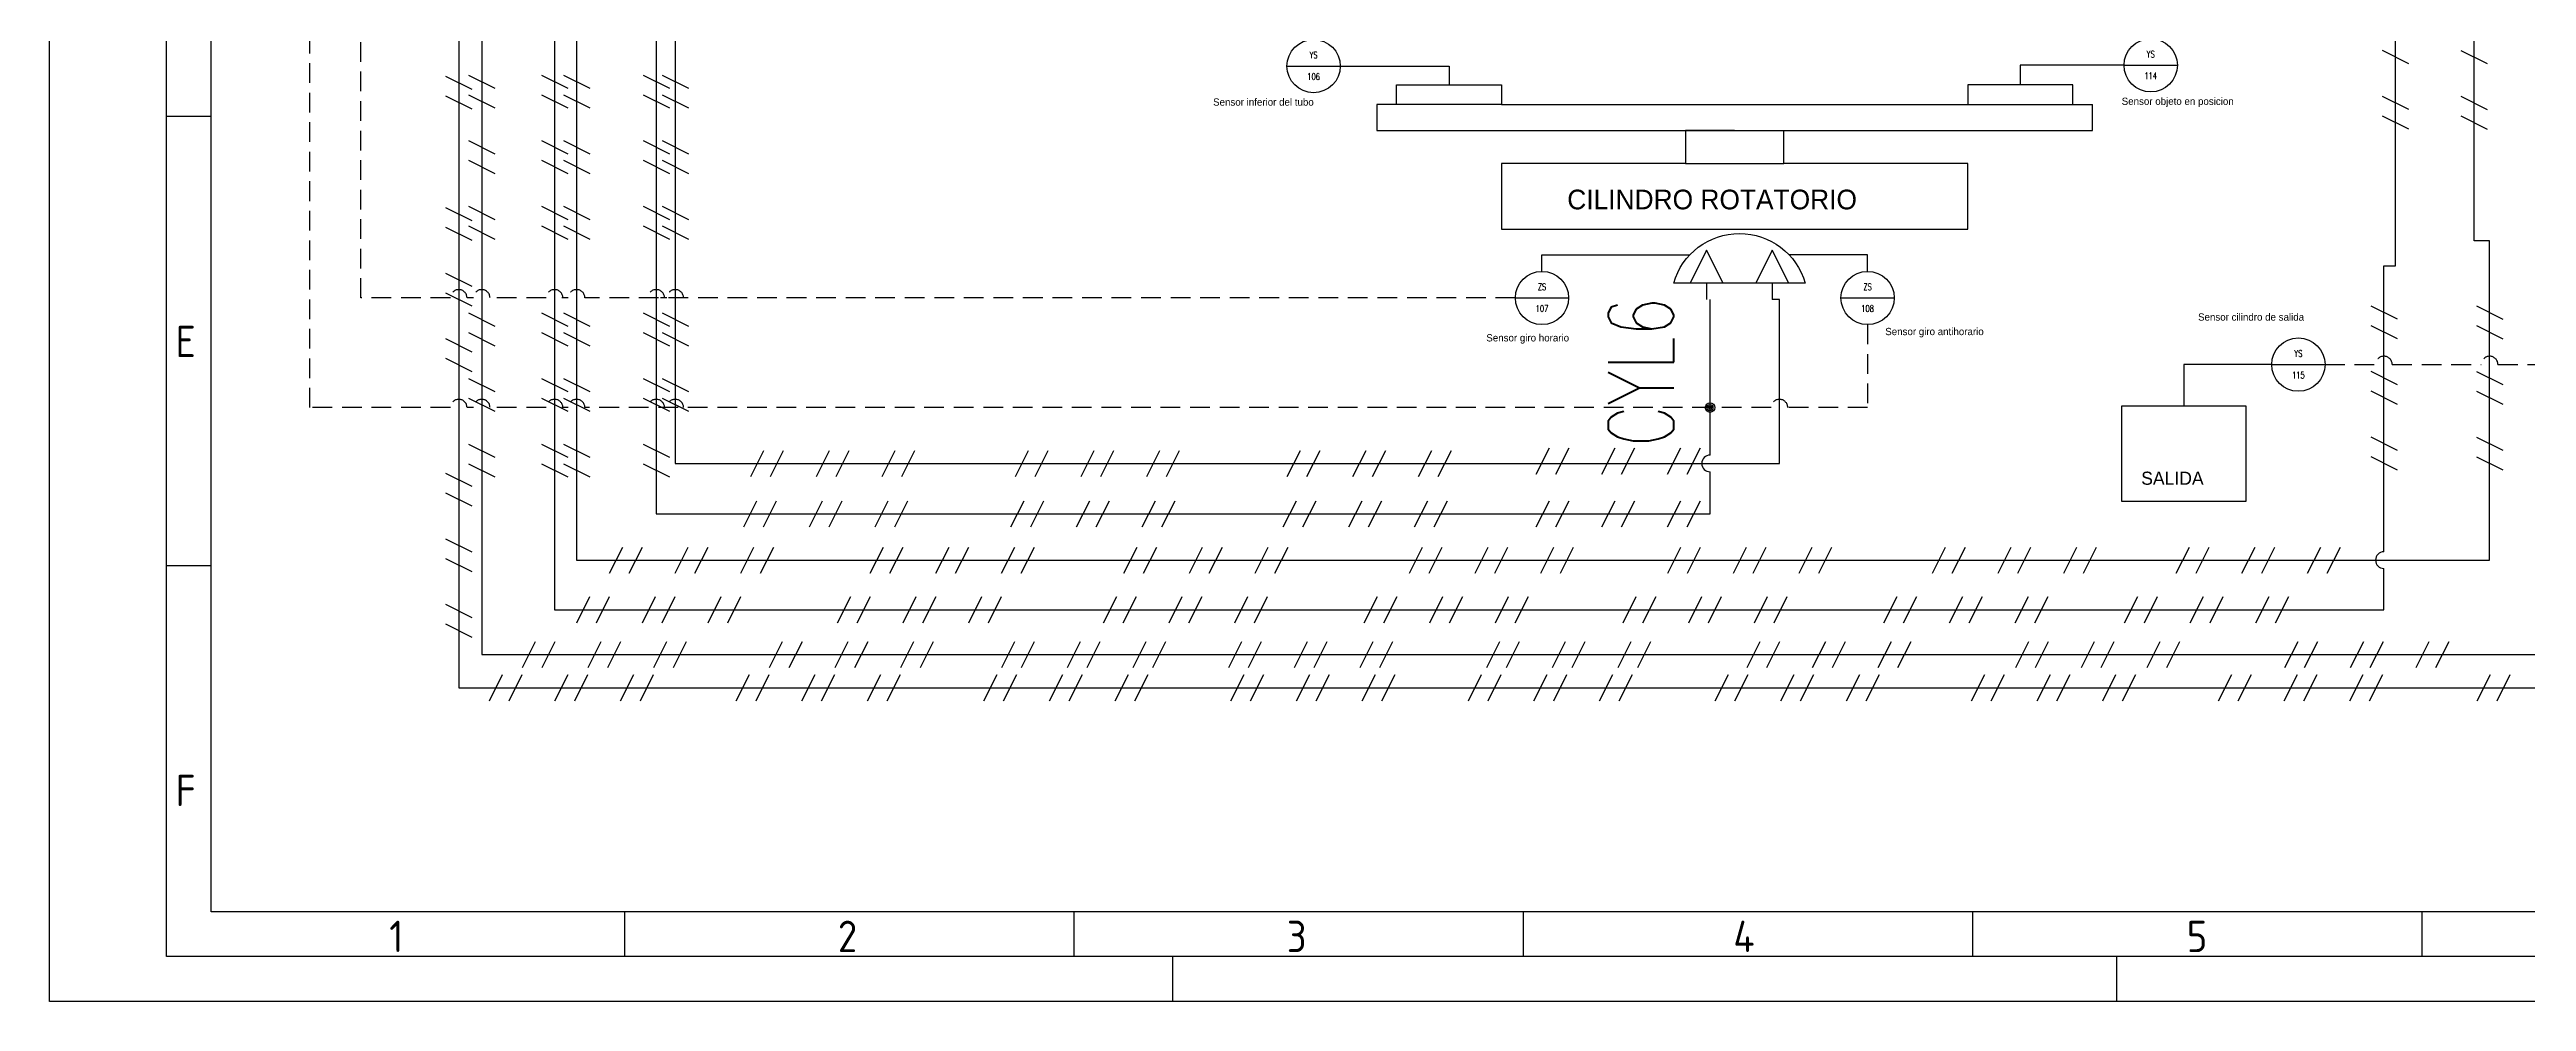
# Model space of a CAD drawing. Header units: millimetres. Extents: x -9 to 566, y -35 to 371.
# Drawn here: x -8.6 to 368.7, y -35.2 to 109.9 of the extents above; entities that cross this region are included whole.
import ezdxf
from ezdxf.enums import TextEntityAlignment as Align

# ---------------------------------------------------------------- set-up
doc = ezdxf.new("R2010")
doc.units = ezdxf.units.MM
doc.header["$LTSCALE"] = 6
doc.linetypes.add('DASHED', pattern=[0.75, 0.5, -0.25])
for name, color, linetype in [('025', 1, 'Continuous'), ('035', 5, 'Continuous'), ('07', 7, 'Continuous'), ('GRN_0.5mm^2', 3, 'DASHED'), ('RED_0.5mm^2', 1, 'Continuous'), ('SYMS', 7, 'Continuous'), ('TAGS', 51, 'Continuous'), ('WHT_0.5mm^2', 7, 'Continuous')]:
    doc.layers.add(name, color=color, linetype=linetype)
doc.styles.add('ISO Proportional', font='isocp.shx')
doc.styles.add('WD', font='romans.shx')

# ---------------------------------------------------------------- blocks, each defined once
blk = doc.blocks.new('IEC_border_a3')
at = {"layer": '035'}
for p, q in [((17.98, 98.54), (13, 98.54)), ((18, 48.5), (13.02, 48.5)), ((64, 10), (64, 5)), ((114, 10), (114, 5)), ((164, 10), (164, 5)), ((214, 10), (214, 5)), ((264, 10), (264, 5)), ((125, 0), (125, 5)), ((230, 5), (230, 0))]:
    blk.add_line(p, q, dxfattribs=at)
for points in [[(0, 297), (420, 297), (420, 0), (0, 0)], [(18, 287), (410, 287), (410, 10), (18, 10)]]:
    blk.add_lwpolyline(points, close=True, dxfattribs=at)
at = {"layer": '07'}
blk.add_lwpolyline([(13, 292), (415, 292), (415, 5), (13, 5)], close=True, dxfattribs=at)
at = {"layer": '035', "style": 'ISO Proportional'}
for s, p in [('E', (14.02, 71.75)), ('F', (14.02, 21.75)), ('1', (37.81, 5.5)), ('2', (87.73, 5.5)), ('3', (137.68, 5.5)), ('4', (187.38, 5.5)), ('5', (237.84, 5.5))]:
    blk.add_text(s, height=3.5, dxfattribs=at).set_placement(p)
blk = doc.blocks.new('VAT1_ROTARY_ACTUATOR')
for p, q in [((-0.0938, 0.125), (-0.0313, 0.1562)), ((-0.0313, -0.0625), (-0.0313, 0.1875)), ((-0.0313, 0.0938), (-0.0938, 0.125)), ((-0.0313, 0.125), (0, 0.125)), ((-0.0313, -0.0313), (-0.0938, 0)), ((-0.0938, 0), (-0.0313, 0.0312)), ((-0.0313, 0), (0, 0))]:
    blk.add_line(p, q)
blk.add_arc((0.004, 0.0625), 0.1299, 105.7477, 254.2523)
at = {"style": 'WD', "width": 0.7}
for tag, p in [('INST', (-0.1875, 0.5)), ('LOC', (-0.1875, 0.3438)), ('TAG1', (-0.1875, 0.1875)), ('DESC1', (-0.1875, -0.1875)), ('DESC2', (-0.1875, -0.3438)), ('DESC3', (-0.1875, -0.5)), ('WDTAGALT', (-0.1875, -0.6562))]:
    blk.add_attdef(tag, text='', height=0.125, dxfattribs=at).set_placement(p, align=Align.RIGHT)
at = {"style": 'WD'}
for tag, p, height, flags in [('WDBLKNAM', (-0.0635, 0.375), 0.01, 9), ('FAMILY', (-0.0625, 0.3438), 0.005, 9), ('X1TERM02', (0, 0.125), 0.005, 1), ('WDTYPE', (0.0625, 0.0625), 0.01, 1), ('X1TERM01', (0, 0), 0.005, 1)]:
    blk.add_attdef(tag, p, '', height=height, dxfattribs=dict(at, flags=flags))
at = {"linetype": 'Continuous', "style": 'WD', "flags": 9}
for tag, p in [('CAT', (-0.0625, 0.3125)), ('MFG', (-0.0625, 0.2812)), ('ASSYCODE', (-0.0625, 0.25))]:
    blk.add_attdef(tag, p, '', height=0.005, dxfattribs=at)
at = {"style": 'WD', "width": 0.7}
for tag, p, height in [('TERM02', (0.0312, 0.1562), 0.0625), ('TERM01', (0.0312, -0.0938), 0.0625), ('RATING1', (-0.0313, -0.2812), 0.125)]:
    blk.add_attdef(tag, p, '', height=height, dxfattribs=at)
at = {"style": 'WD'}
blk.add_attdef('XREF', text='', height=0.0625, dxfattribs=at).set_placement((-0.2188, 0.0312), align=Align.RIGHT)
blk = doc.blocks.new('HIN1_INFRONT_MAIN')
at = {"ltscale": 0.127}
blk.add_line((-0.5, 0), (0.5, 0), dxfattribs=at)
at = {"ltscale": 3.2258}
blk.add_circle((0, 0), 0.5, dxfattribs=at)
at = {"style": 'WD', "width": 0.7}
for tag, height, p in [('INST', 0.125, (-0.481, 0.455)), ('TERM01', 0.0625, (-0.524, 0.018)), ('LOC', 0.125, (-0.481, 0.293))]:
    blk.add_attdef(tag, text='', height=height, dxfattribs=at).set_placement(p, align=Align.RIGHT)
for tag, p, height in [('X2TERM04', (0, 0.5), 0.005), ('TERM04', (0.021, 0.531), 0.0625), ('X4TERM01', (-0.5, 0), 0.005), ('X1TERM03', (0.5, 0), 0.005), ('TERM03', (0.522, 0.018), 0.0625), ('RATING1', (0.513, -0.162), 0.125), ('DESC1', (0.513, -0.321), 0.125), ('DESC2', (0.513, -0.51), 0.125), ('X8TERM02', (0, -0.5), 0.005), ('TERM02', (0.023, -0.581), 0.0625), ('WDTAGALT', (0.513, -0.866), 0.125), ('DESC3', (0.513, -0.691), 0.125)]:
    blk.add_attdef(tag, p, '', height=height, dxfattribs=at)
for tag, p in [('TAG1_PART1', (0, 0.147)), ('TAG1_PART2', (0, -0.26))]:
    blk.add_attdef(tag, text='', height=0.125, dxfattribs=at).set_placement(p, align=Align.CENTER)
blk.add_attdef('XREF', text='', height=0.0625, rotation=0.0625, dxfattribs=at).set_placement((0.546, 0.412), align=Align.TOP_CENTER)
at = {"style": 'WD', "width": 0.7, "flags": 1}
for tag, p in [('WDTYPE', (-0.535, -0.17)), ('CAT', (-0.546, -0.253)), ('MFG', (-0.544, -0.28)), ('FAMILY', (-0.537, -0.223)), ('ASSYCODE', (-0.525, -0.306))]:
    blk.add_attdef(tag, text='', height=0.01, dxfattribs=at).set_placement(p, align=Align.CENTER)
blk = doc.blocks.new('WDDOT')
for radius in [0.72, 0.449, 0.223]:
    blk.add_circle((0, 0), radius)

msp = doc.modelspace()

# ---------------------------------------------------------------- linework, layer by layer
for p, q in [((188, 107.35), (204.58, 107.35)), ((204.58, 107.35), (204.58, 104.52)), ((307.4, 107.48), (291.58, 107.48)), ((291.58, 107.48), (291.58, 104.52)), ((196.58, 101.52), (193.58, 101.52)), ((193.58, 101.52), (193.58, 97.52)), ((212.58, 101.52), (283.58, 101.52)), ((299.58, 101.52), (302.58, 101.52)), ((302.58, 97.52), (302.58, 101.52)), ((193.58, 97.52), (302.58, 97.52)), ((248.08, 97.52), (240.58, 97.52)), ((240.58, 97.52), (240.58, 92.52)), ((255.58, 92.52), (255.58, 97.52)), ((240.58, 92.52), (212.58, 92.52)), ((212.58, 92.52), (212.58, 82.52)), ((240.58, 92.52), (255.58, 92.52)), ((283.58, 92.52), (255.58, 92.52)), ((283.58, 82.52), (283.58, 92.52)), ((212.58, 82.52), (273.58, 82.52)), ((273.58, 82.52), (283.58, 82.52)), ((218.73, 76.06), (218.73, 78.56)), ((218.73, 78.56), (241.24, 78.56)), ((268.33, 78.56), (256.38, 78.56)), ((268.33, 76.06), (268.33, 78.56)), ((329.89, 61.85), (316.51, 61.85)), ((316.51, 61.85), (316.51, 55.53))]:
    msp.add_line(p, q)
for points in [[(196.58, 104.52), (212.58, 104.52), (212.58, 101.52), (196.58, 101.52)], [(299.58, 104.52), (283.58, 104.52), (283.58, 101.52), (299.58, 101.52)], [(307.01, 41.03), (326.01, 41.03), (326.01, 55.53), (307.01, 55.53)]]:
    msp.add_lwpolyline(points, close=True)
at = {"layer": '025'}
for p, q in [((346.74, 109.77), (350.74, 107.77)), ((358.72, 109.75), (362.72, 107.75)), ((51.71, 105.83), (55.71, 103.83)), ((55.21, 105.99), (59.21, 103.99)), ((66.31, 105.99), (70.31, 103.99)), ((69.67, 105.99), (73.67, 103.99)), ((81.8, 105.99), (85.8, 103.99)), ((84.7, 105.99), (88.7, 103.99)), ((51.71, 102.83), (55.71, 100.83)), ((55.21, 102.99), (59.21, 100.99)), ((66.31, 102.99), (70.31, 100.99)), ((69.67, 102.99), (73.67, 100.99)), ((81.8, 102.99), (85.8, 100.99)), ((84.7, 102.99), (88.7, 100.99)), ((346.74, 102.77), (350.74, 100.77)), ((358.72, 102.75), (362.72, 100.75)), ((346.74, 99.77), (350.74, 97.77)), ((358.72, 99.75), (362.72, 97.75)), ((55.21, 95.99), (59.21, 93.99)), ((66.31, 95.99), (70.31, 93.99)), ((69.67, 95.99), (73.67, 93.99)), ((81.8, 95.99), (85.8, 93.99)), ((84.7, 95.99), (88.7, 93.99)), ((55.21, 92.99), (59.21, 90.99)), ((66.31, 92.99), (70.31, 90.99)), ((69.67, 92.99), (73.67, 90.99)), ((81.8, 92.99), (85.8, 90.99)), ((84.7, 92.99), (88.7, 90.99)), ((51.71, 85.81), (55.71, 83.81)), ((55.21, 85.99), (59.21, 83.99)), ((66.31, 85.99), (70.31, 83.99)), ((69.67, 85.99), (73.67, 83.99)), ((81.8, 85.99), (85.8, 83.99)), ((84.7, 85.99), (88.7, 83.99)), ((51.71, 82.81), (55.71, 80.81)), ((55.21, 82.99), (59.21, 80.99)), ((66.31, 82.99), (70.31, 80.99)), ((69.67, 82.99), (73.67, 80.99)), ((81.8, 82.99), (85.8, 80.99)), ((84.7, 82.99), (88.7, 80.99)), ((51.71, 75.81), (55.71, 73.81)), ((51.71, 72.81), (55.71, 70.81)), ((55.21, 69.73), (59.21, 67.73)), ((66.31, 69.73), (70.31, 67.73)), ((69.67, 69.73), (73.67, 67.73)), ((81.8, 69.73), (85.8, 67.73)), ((84.7, 69.73), (88.7, 67.73)), ((344.98, 70.83), (348.98, 68.83)), ((361.09, 70.8), (365.09, 68.8)), ((51.71, 65.81), (55.71, 63.81)), ((55.21, 66.73), (59.21, 64.73)), ((66.31, 66.73), (70.31, 64.73)), ((69.67, 66.73), (73.67, 64.73)), ((81.8, 66.73), (85.8, 64.73)), ((84.7, 66.73), (88.7, 64.73)), ((344.98, 67.83), (348.98, 65.83)), ((361.09, 67.8), (365.09, 65.8)), ((51.71, 62.81), (55.71, 60.81)), ((344.98, 60.83), (348.98, 58.83)), ((361.09, 60.8), (365.09, 58.8)), ((55.21, 59.73), (59.21, 57.73)), ((55.21, 56.73), (59.21, 54.73)), ((66.31, 59.73), (70.31, 57.73)), ((66.31, 56.73), (70.31, 54.73)), ((69.67, 59.73), (73.67, 57.73)), ((69.67, 56.73), (73.67, 54.73)), ((81.8, 59.73), (85.8, 57.73)), ((81.8, 56.73), (85.8, 54.73)), ((84.7, 59.73), (88.7, 57.73)), ((84.7, 56.73), (88.7, 54.73)), ((344.98, 57.83), (348.98, 55.83)), ((361.09, 57.8), (365.09, 55.8)), ((55.21, 49.73), (59.21, 47.73)), ((66.31, 49.73), (70.31, 47.73)), ((69.67, 49.73), (73.67, 47.73)), ((81.8, 49.73), (85.8, 47.73)), ((217.86, 45.16), (219.86, 49.16)), ((220.86, 45.16), (222.86, 49.16)), ((227.86, 45.16), (229.86, 49.16)), ((230.86, 45.16), (232.86, 49.16)), ((237.86, 45.16), (239.86, 49.16)), ((240.86, 45.16), (242.86, 49.16)), ((344.98, 50.83), (348.98, 48.83)), ((361.09, 50.8), (365.09, 48.8)), ((51.71, 45.31), (55.71, 43.31)), ((55.21, 46.73), (59.21, 44.73)), ((66.31, 46.73), (70.31, 44.73)), ((69.67, 46.73), (73.67, 44.73)), ((81.8, 46.73), (85.8, 44.73)), ((98.21, 44.78), (100.21, 48.78)), ((101.21, 44.78), (103.21, 48.78)), ((108.21, 44.78), (110.21, 48.78)), ((111.21, 44.78), (113.21, 48.78)), ((118.21, 44.78), (120.21, 48.78)), ((121.21, 44.78), (123.21, 48.78)), ((138.51, 44.78), (140.51, 48.78)), ((141.51, 44.78), (143.51, 48.78)), ((148.51, 44.78), (150.51, 48.78)), ((151.51, 44.78), (153.51, 48.78)), ((158.51, 44.78), (160.51, 48.78)), ((161.51, 44.78), (163.51, 48.78)), ((179.93, 44.78), (181.93, 48.78)), ((182.93, 44.78), (184.93, 48.78)), ((189.93, 44.78), (191.93, 48.78)), ((192.93, 44.78), (194.93, 48.78)), ((199.93, 44.78), (201.93, 48.78)), ((202.93, 44.78), (204.93, 48.78)), ((344.98, 47.83), (348.98, 45.83)), ((361.09, 47.8), (365.09, 45.8)), ((51.71, 42.31), (55.71, 40.31)), ((97.13, 37.1), (99.13, 41.1)), ((100.13, 37.1), (102.13, 41.1)), ((107.13, 37.1), (109.13, 41.1)), ((110.13, 37.1), (112.13, 41.1)), ((117.13, 37.1), (119.13, 41.1)), ((120.13, 37.1), (122.13, 41.1)), ((137.84, 37.1), (139.84, 41.1)), ((140.84, 37.1), (142.84, 41.1)), ((147.84, 37.1), (149.84, 41.1)), ((150.84, 37.1), (152.84, 41.1)), ((157.84, 37.1), (159.84, 41.1)), ((160.84, 37.1), (162.84, 41.1)), ((179.32, 37.1), (181.32, 41.1)), ((182.32, 37.1), (184.32, 41.1)), ((189.32, 37.1), (191.32, 41.1)), ((192.32, 37.1), (194.32, 41.1)), ((199.32, 37.1), (201.32, 41.1)), ((202.32, 37.1), (204.32, 41.1)), ((217.86, 37.1), (219.86, 41.1)), ((220.86, 37.1), (222.86, 41.1)), ((227.86, 37.1), (229.86, 41.1)), ((230.86, 37.1), (232.86, 41.1)), ((237.86, 37.1), (239.86, 41.1)), ((240.86, 37.1), (242.86, 41.1)), ((51.71, 35.31), (55.71, 33.31)), ((76.69, 30.04), (78.69, 34.04)), ((79.69, 30.04), (81.69, 34.04)), ((86.69, 30.04), (88.69, 34.04)), ((89.69, 30.04), (91.69, 34.04)), ((96.69, 30.04), (98.69, 34.04)), ((99.69, 30.04), (101.69, 34.04)), ((116.41, 30.04), (118.41, 34.04)), ((119.41, 30.04), (121.41, 34.04)), ((126.41, 30.04), (128.41, 34.04)), ((129.41, 30.04), (131.41, 34.04)), ((136.41, 30.04), (138.41, 34.04)), ((139.41, 30.04), (141.41, 34.04)), ((155.04, 30.04), (157.04, 34.04)), ((158.04, 30.04), (160.04, 34.04)), ((165.04, 30.04), (167.04, 34.04)), ((168.04, 30.04), (170.04, 34.04)), ((175.04, 30.04), (177.04, 34.04)), ((178.04, 30.04), (180.04, 34.04)), ((198.53, 30.04), (200.53, 34.04)), ((201.53, 30.04), (203.53, 34.04)), ((208.53, 30.04), (210.53, 34.04)), ((211.53, 30.04), (213.53, 34.04)), ((218.53, 30.04), (220.53, 34.04)), ((221.53, 30.04), (223.53, 34.04)), ((237.89, 30.04), (239.89, 34.04)), ((240.89, 30.04), (242.89, 34.04)), ((247.89, 30.04), (249.89, 34.04)), ((250.89, 30.04), (252.89, 34.04)), ((257.89, 30.04), (259.89, 34.04)), ((260.89, 30.04), (262.89, 34.04)), ((278.22, 30.04), (280.22, 34.04)), ((281.22, 30.04), (283.22, 34.04)), ((288.22, 30.04), (290.22, 34.04)), ((291.22, 30.04), (293.22, 34.04)), ((298.22, 30.04), (300.22, 34.04)), ((301.22, 30.04), (303.22, 34.04)), ((315.36, 30.04), (317.36, 34.04)), ((318.36, 30.04), (320.36, 34.04)), ((325.36, 30.04), (327.36, 34.04)), ((328.36, 30.04), (330.36, 34.04)), ((335.36, 30.04), (337.36, 34.04)), ((338.36, 30.04), (340.36, 34.04)), ((51.71, 32.31), (55.71, 30.31)), ((71.7, 22.49), (73.7, 26.49)), ((74.7, 22.49), (76.7, 26.49)), ((81.7, 22.49), (83.7, 26.49)), ((84.7, 22.49), (86.7, 26.49)), ((91.7, 22.49), (93.7, 26.49)), ((94.7, 22.49), (96.7, 26.49)), ((111.42, 22.49), (113.42, 26.49)), ((114.42, 22.49), (116.42, 26.49)), ((121.42, 22.49), (123.42, 26.49)), ((124.42, 22.49), (126.42, 26.49)), ((131.42, 22.49), (133.42, 26.49)), ((134.42, 22.49), (136.42, 26.49)), ((151.94, 22.49), (153.94, 26.49)), ((154.94, 22.49), (156.94, 26.49)), ((161.94, 22.49), (163.94, 26.49)), ((164.94, 22.49), (166.94, 26.49)), ((171.94, 22.49), (173.94, 26.49)), ((174.94, 22.49), (176.94, 26.49)), ((191.65, 22.49), (193.65, 26.49)), ((194.65, 22.49), (196.65, 26.49)), ((201.65, 22.49), (203.65, 26.49)), ((204.65, 22.49), (206.65, 26.49)), ((211.65, 22.49), (213.65, 26.49)), ((214.65, 22.49), (216.65, 26.49)), ((231.1, 22.49), (233.1, 26.49)), ((234.1, 22.49), (236.1, 26.49)), ((241.1, 22.49), (243.1, 26.49)), ((244.1, 22.49), (246.1, 26.49)), ((251.1, 22.49), (253.1, 26.49)), ((254.1, 22.49), (256.1, 26.49)), ((270.82, 22.49), (272.82, 26.49)), ((273.82, 22.49), (275.82, 26.49)), ((280.82, 22.49), (282.82, 26.49)), ((283.82, 22.49), (285.82, 26.49)), ((290.82, 22.49), (292.82, 26.49)), ((293.82, 22.49), (295.82, 26.49)), ((307.49, 22.49), (309.49, 26.49)), ((310.49, 22.49), (312.49, 26.49)), ((317.49, 22.49), (319.49, 26.49)), ((320.49, 22.49), (322.49, 26.49)), ((327.49, 22.49), (329.49, 26.49)), ((330.49, 22.49), (332.49, 26.49)), ((51.71, 25.31), (55.71, 23.31)), ((51.71, 22.31), (55.71, 20.31)), ((63.43, 15.66), (65.43, 19.66)), ((66.43, 15.66), (68.43, 19.66)), ((73.43, 15.66), (75.43, 19.66)), ((76.43, 15.66), (78.43, 19.66)), ((83.43, 15.66), (85.43, 19.66)), ((86.43, 15.66), (88.43, 19.66)), ((101.06, 15.66), (103.06, 19.66)), ((104.06, 15.66), (106.06, 19.66)), ((111.06, 15.66), (113.06, 19.66)), ((114.06, 15.66), (116.06, 19.66)), ((121.06, 15.66), (123.06, 19.66)), ((124.06, 15.66), (126.06, 19.66)), ((136.44, 15.66), (138.44, 19.66)), ((139.44, 15.66), (141.44, 19.66)), ((146.44, 15.66), (148.44, 19.66)), ((149.44, 15.66), (151.44, 19.66)), ((156.44, 15.66), (158.44, 19.66)), ((159.44, 15.66), (161.44, 19.66)), ((171.02, 15.66), (173.02, 19.66)), ((174.02, 15.66), (176.02, 19.66)), ((181.02, 15.66), (183.02, 19.66)), ((184.02, 15.66), (186.02, 19.66)), ((191.02, 15.66), (193.02, 19.66)), ((194.02, 15.66), (196.02, 19.66)), ((210.31, 15.66), (212.31, 19.66)), ((213.31, 15.66), (215.31, 19.66)), ((220.31, 15.66), (222.31, 19.66)), ((223.31, 15.66), (225.31, 19.66)), ((230.31, 15.66), (232.31, 19.66)), ((233.31, 15.66), (235.31, 19.66)), ((249.96, 15.66), (251.96, 19.66)), ((252.96, 15.66), (254.96, 19.66)), ((259.96, 15.66), (261.96, 19.66)), ((262.96, 15.66), (264.96, 19.66)), ((269.96, 15.66), (271.96, 19.66)), ((272.96, 15.66), (274.96, 19.66)), ((290.91, 15.66), (292.91, 19.66)), ((293.91, 15.66), (295.91, 19.66)), ((300.91, 15.66), (302.91, 19.66)), ((303.91, 15.66), (305.91, 19.66)), ((310.91, 15.66), (312.91, 19.66)), ((313.91, 15.66), (315.91, 19.66)), ((331.9, 15.66), (333.9, 19.66)), ((334.9, 15.66), (336.9, 19.66)), ((341.9, 15.66), (343.9, 19.66)), ((344.9, 15.66), (346.9, 19.66)), ((351.9, 15.66), (353.9, 19.66)), ((354.9, 15.66), (356.9, 19.66)), ((58.38, 10.6), (60.38, 14.6)), ((61.38, 10.6), (63.38, 14.6)), ((68.38, 10.6), (70.38, 14.6)), ((71.38, 10.6), (73.38, 14.6)), ((78.38, 10.6), (80.38, 14.6)), ((81.38, 10.6), (83.38, 14.6)), ((96, 10.6), (98, 14.6)), ((99, 10.6), (101, 14.6)), ((106, 10.6), (108, 14.6)), ((109, 10.6), (111, 14.6)), ((116, 10.6), (118, 14.6)), ((119, 10.6), (121, 14.6)), ((133.72, 10.6), (135.72, 14.6)), ((136.72, 10.6), (138.72, 14.6)), ((143.72, 10.6), (145.72, 14.6)), ((146.72, 10.6), (148.72, 14.6)), ((153.72, 10.6), (155.72, 14.6)), ((156.72, 10.6), (158.72, 14.6)), ((171.35, 10.6), (173.35, 14.6)), ((174.35, 10.6), (176.35, 14.6)), ((181.35, 10.6), (183.35, 14.6)), ((184.35, 10.6), (186.35, 14.6)), ((191.35, 10.6), (193.35, 14.6)), ((194.35, 10.6), (196.35, 14.6)), ((207.51, 10.6), (209.51, 14.6)), ((210.51, 10.6), (212.51, 14.6)), ((217.51, 10.6), (219.51, 14.6)), ((220.51, 10.6), (222.51, 14.6)), ((227.51, 10.6), (229.51, 14.6)), ((230.51, 10.6), (232.51, 14.6)), ((245.13, 10.6), (247.13, 14.6)), ((248.13, 10.6), (250.13, 14.6)), ((255.13, 10.6), (257.13, 14.6)), ((258.13, 10.6), (260.13, 14.6)), ((265.13, 10.6), (267.13, 14.6)), ((268.13, 10.6), (270.13, 14.6)), ((284.17, 10.6), (286.17, 14.6)), ((287.17, 10.6), (289.17, 14.6)), ((294.17, 10.6), (296.17, 14.6)), ((297.17, 10.6), (299.17, 14.6)), ((304.17, 10.6), (306.17, 14.6)), ((307.17, 10.6), (309.17, 14.6)), ((321.8, 10.6), (323.8, 14.6)), ((324.8, 10.6), (326.8, 14.6)), ((331.8, 10.6), (333.8, 14.6)), ((334.8, 10.6), (336.8, 14.6)), ((341.8, 10.6), (343.8, 14.6)), ((344.8, 10.6), (346.8, 14.6)), ((361.21, 10.6), (363.21, 14.6)), ((364.21, 10.6), (366.21, 14.6))]:
    msp.add_line(p, q, dxfattribs=at)
at = {"layer": 'GRN_0.5mm^2'}
for p, q in [((31.05, 55.29), (31.05, 285.24)), ((38.8, 72.01), (38.8, 275.53)), ((52.44, 72.01), (38.8, 72.01)), ((55.94, 72.01), (54.98, 72.01)), ((67.04, 72.01), (58.48, 72.01)), ((67.04, 72.01), (66.08, 72.01)), ((70.4, 72.01), (69.44, 72.01)), ((70.4, 72.01), (69.58, 72.01)), ((214.67, 72.01), (72.94, 72.01)), ((82.53, 72.01), (81.57, 72.01)), ((85.43, 72.01), (84.47, 72.01)), ((268.33, 67.95), (268.33, 55.29)), ((338.01, 61.85), (345.71, 61.85)), ((348.25, 61.85), (361.82, 61.85)), ((364.36, 61.85), (379.29, 61.85)), ((52.44, 55.29), (31.05, 55.29)), ((55.94, 55.29), (54.98, 55.29)), ((67.04, 55.29), (58.48, 55.29)), ((67.04, 55.29), (66.08, 55.29)), ((70.4, 55.29), (69.44, 55.29)), ((70.4, 55.29), (69.58, 55.29)), ((253.63, 55.29), (72.94, 55.29)), ((82.53, 55.29), (81.57, 55.29)), ((85.43, 55.29), (84.47, 55.29)), ((268.33, 55.29), (256.17, 55.29))]:
    msp.add_line(p, q, dxfattribs=at)
for centre in [(53.71, 72.01), (57.21, 72.01), (68.31, 72.01), (68.31, 72.01), (71.67, 72.01), (71.67, 72.01), (83.8, 72.01), (86.7, 72.01), (346.98, 61.85), (363.09, 61.85), (53.71, 55.29), (57.21, 55.29), (68.31, 55.29), (68.31, 55.29), (71.67, 55.29), (71.67, 55.29), (83.8, 55.29), (86.7, 55.29), (254.9, 55.29)]:
    msp.add_arc(centre, 1.27, 0, 180, dxfattribs=at)
at = {"layer": 'RED_0.5mm^2'}
for p, q in [((57.21, 180.27), (57.21, 17.66)), ((71.67, 180.27), (71.67, 32.04)), ((86.7, 180.27), (86.7, 46.78)), ((53.71, 176.24), (53.71, 12.6)), ((68.31, 176.24), (68.31, 24.49)), ((83.8, 176.24), (83.8, 39.1)), ((348.74, 76.93), (348.74, 129.38)), ((360.72, 80.71), (360.72, 129.38)), ((363.09, 80.71), (360.72, 80.71)), ((363.09, 32.04), (363.09, 80.71)), ((346.98, 33.31), (346.98, 76.93)), ((346.98, 76.93), (348.74, 76.93)), ((244.33, 55.43), (244.33, 71.77)), ((254.9, 71.77), (253.81, 71.77)), ((254.9, 46.78), (254.9, 71.77)), ((244.33, 48.05), (244.33, 55.43)), ((86.7, 46.78), (254.9, 46.78)), ((244.33, 39.1), (244.33, 45.51)), ((83.8, 39.1), (244.33, 39.1)), ((71.67, 32.04), (363.09, 32.04)), ((346.98, 24.49), (346.98, 30.77)), ((68.31, 24.49), (346.98, 24.49)), ((57.21, 17.66), (380.56, 17.66)), ((53.71, 12.6), (397.89, 12.6))]:
    msp.add_line(p, q, dxfattribs=at)
for centre in [(244.33, 46.78), (346.98, 32.04)]:
    msp.add_arc(centre, 1.27, 90, 270, dxfattribs=at)

# ---------------------------------------------------------------- block references
at = {"xscale": 1.368873978961277, "yscale": 1.368873978961277, "zscale": 1.368873978961277}
msp.add_blockref('IEC_border_a3', (-8.62, -35.24), dxfattribs=at)
at = {"layer": 'SYMS'}
ref = msp.add_blockref('HIN1_INFRONT_MAIN', (183.94, 107.35), dxfattribs=dict(at, xscale=8.116269090115566, yscale=8.116269090115566, zscale=8.116269090115566))
ref.add_attrib('TAG1_PART1', 'YS', dxfattribs={"layer": 'TAGS', "color": 6, "height": 1.015, "style": 'WD', "width": 0.7}).set_placement((183.94, 108.54), align=Align.CENTER)
ref.add_attrib('TAG1_PART2', '106', dxfattribs={"layer": 'TAGS', "color": 6, "height": 1.015, "style": 'WD', "width": 0.7}).set_placement((183.94, 105.24), align=Align.CENTER)
ref = msp.add_blockref('HIN1_INFRONT_MAIN', (311.46, 107.48), dxfattribs=dict(at, xscale=8.116269090115566, yscale=8.116269090115566, zscale=8.116269090115566))
ref.add_attrib('TAG1_PART1', 'YS', dxfattribs={"layer": 'TAGS', "color": 6, "height": 1.015, "style": 'WD', "width": 0.7}).set_placement((311.46, 108.68), align=Align.CENTER)
ref.add_attrib('TAG1_PART2', '114', dxfattribs={"layer": 'TAGS', "color": 6, "height": 1.015, "style": 'WD', "width": 0.7}).set_placement((311.46, 105.37), align=Align.CENTER)
ref = msp.add_blockref('VAT1_ROTARY_ACTUATOR', (253.81, 71.77), dxfattribs=dict(at, xscale=-79.98760283546584, yscale=79.98760283546584, zscale=79.98760283546584, rotation=90))
ref.add_attrib('TAG1', 'CYL6', dxfattribs={"layer": 'TAGS', "color": 6, "height": 9.998, "rotation": 90, "style": 'WD', "width": 0.7}).set_placement((238.81, 72.12), align=Align.RIGHT)
ref = msp.add_blockref('HIN1_INFRONT_MAIN', (218.73, 72.01), dxfattribs=dict(at, xscale=8.116269090115566, yscale=8.116269090115566, zscale=8.116269090115566))
ref.add_attrib('TAG1_PART1', 'ZS', dxfattribs={"layer": 'TAGS', "color": 6, "height": 1.015, "style": 'WD', "width": 0.7}).set_placement((218.73, 73.2), align=Align.CENTER)
ref.add_attrib('TAG1_PART2', '107', dxfattribs={"layer": 'TAGS', "color": 6, "height": 1.015, "style": 'WD', "width": 0.7}).set_placement((218.73, 69.89), align=Align.CENTER)
ref = msp.add_blockref('HIN1_INFRONT_MAIN', (268.33, 72.01), dxfattribs=dict(at, xscale=8.116269090115566, yscale=8.116269090115566, zscale=8.116269090115566))
ref.add_attrib('TAG1_PART1', 'ZS', dxfattribs={"layer": 'TAGS', "color": 6, "height": 1.015, "style": 'WD', "width": 0.7}).set_placement((268.33, 73.2), align=Align.CENTER)
ref.add_attrib('TAG1_PART2', '108', dxfattribs={"layer": 'TAGS', "color": 6, "height": 1.015, "style": 'WD', "width": 0.7}).set_placement((268.33, 69.89), align=Align.CENTER)
ref = msp.add_blockref('HIN1_INFRONT_MAIN', (333.95, 61.85), dxfattribs=dict(at, xscale=8.116269090115566, yscale=8.116269090115566, zscale=8.116269090115566))
ref.add_attrib('TAG1_PART1', 'YS', dxfattribs={"layer": 'TAGS', "color": 6, "height": 1.015, "style": 'WD', "width": 0.7}).set_placement((333.95, 63.05), align=Align.CENTER)
ref.add_attrib('TAG1_PART2', '115', dxfattribs={"layer": 'TAGS', "color": 6, "height": 1.015, "style": 'WD', "width": 0.7}).set_placement((333.95, 59.74), align=Align.CENTER)
msp.add_blockref('WDDOT', (244.33, 55.29), dxfattribs=at)

# ---------------------------------------------------------------- texts
for s, height, p in [('CILINDRO ROTATORIO', 3, (222.58, 85.52)), ('SALIDA', 2, (310.01, 43.53))]:
    msp.add_text(s, height=height).set_placement(p)
at = {"layer": 'WHT_0.5mm^2'}
for s, p in [('Sensor inferior del tubo', (168.63, 101.32)), ('Sensor objeto en posicion', (307.04, 101.44)), ('Sensor cilindro de salida', (318.67, 68.55)), ('Sensor giro horario', (210.25, 65.38)), ('Sensor giro antihorario', (271.02, 66.34))]:
    msp.add_text(s, height=1.1088, dxfattribs=at).set_placement(p)

doc.saveas('drawing.dxf')
